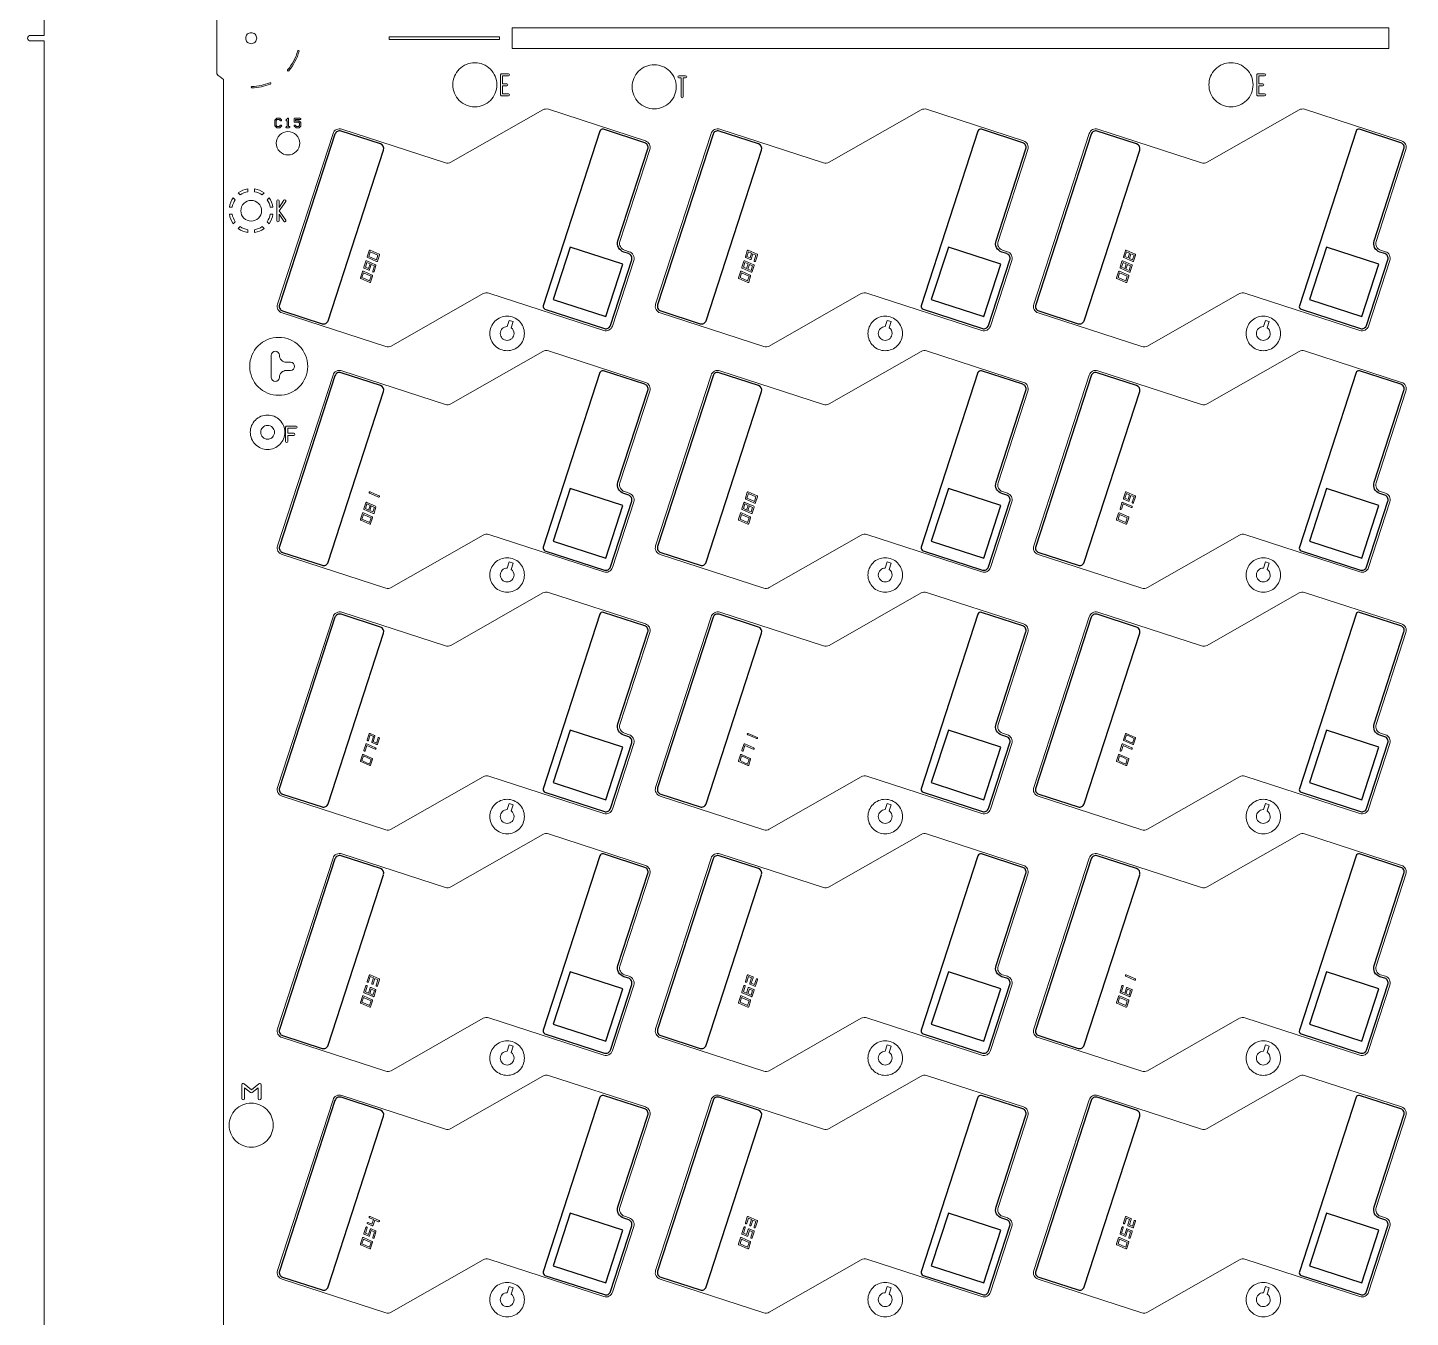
# Model space of a CAD drawing. Extents: x 2864 to 3941, y 2420 to 3182.
# Drawn here: x 3497 to 3597.2, y 2767.8 to 2861.2 of the extents above; entities that cross this region are included whole.
import ezdxf

# ---------------------------------------------------------------- set-up
doc = ezdxf.new("R2010")
doc.units = 0
doc.layers.get('0').update_dxf_attribs({"lineweight": 0})
for name, color, linetype in [('barcode', 1, 'Continuous'), ('susa-b', 2, 'Continuous'), ('susb-b', 3, 'Continuous')]:
    doc.layers.add(name, color=color, linetype=linetype)

msp = doc.modelspace()

# ---------------------------------------------------------------- linework, layer by layer
for p, q in [((3515.862, 2853.95), (3515.962, 2853.95)), ((3512.952, 2849.321), (3512.952, 2849.524)), ((3512.051, 2848.741), (3511.907, 2848.884)), ((3511.907, 2847.003), (3512.051, 2847.146))]:
    msp.add_line(p, q)
at = {"linetype": 'Continuous'}
for points in [[(3498.202, 3063.443), (3498.202, 2860.643), (3497.202, 2860.643, 1), (3497.202, 2860.243), (3498.202, 2860.243), (3498.202, 2657.443)], [(3511.202, 2764.193), (3511.202, 2857.45, -0.044688), (3510.702, 2857.853), (3510.702, 2863.034, -0.044688), (3511.202, 2863.437), (3511.202, 2956.693), (3511.202, 3047.45, -0.044688), (3510.702, 3047.853), (3510.702, 3053.034, -0.044688), (3511.202, 3053.437), (3511.202, 3058.193, 0.414215), (3512.452, 3059.443, 0.414215), (3511.202, 3060.693), (3511.202, 3063.443), (3765.202, 3063.443)], [(3516.674, 2859.495, 1), (3516.578, 2859.521, -0.112739), (3515.843, 2858.147, 1), (3515.918, 2858.081)], [(3531.849, 2856.27, 1), (3531.849, 2856.42), (3531.427, 2856.42), (3531.427, 2856.99), (3531.725, 2856.99, 1), (3531.725, 2857.14), (3531.427, 2857.14), (3531.427, 2857.71), (3531.849, 2857.71, 1), (3531.849, 2857.86), (3531.352, 2857.86, 0.414241), (3531.277, 2857.785), (3531.277, 2857.065)], [(3531.277, 2857.065), (3531.277, 2856.345, 0.414241), (3531.352, 2856.27), (3531.849, 2856.27)], [(3586.649, 2856.27, 1), (3586.649, 2856.42), (3586.227, 2856.42), (3586.227, 2856.99), (3586.525, 2856.99, 1), (3586.525, 2857.14), (3586.227, 2857.14), (3586.227, 2857.71), (3586.649, 2857.71, 1), (3586.649, 2857.86), (3586.152, 2857.86, 0.414241), (3586.077, 2857.785), (3586.077, 2857.065)], [(3586.077, 2857.065), (3586.077, 2856.345, 0.414241), (3586.152, 2856.27), (3586.649, 2856.27)], [(3515.962, 2853.95, 1), (3515.962, 2854.05), (3515.912, 2854.05), (3515.912, 2854.596, 0.669786), (3515.827, 2854.632), (3515.728, 2854.532, 1), (3515.798, 2854.462), (3515.812, 2854.476)], [(3515.812, 2854.476), (3515.812, 2854.05), (3515.763, 2854.05, 1), (3515.763, 2853.95), (3515.862, 2853.95)], [(3512.261, 2849.238), (3512.404, 2849.094, -0.106991), (3512.952, 2849.321)], [(3513.452, 2849.524), (3513.452, 2849.321, -0.106992), (3513.999, 2849.094), (3514.142, 2849.238)], [(3511.621, 2848.193), (3511.824, 2848.193, -0.106992), (3512.051, 2848.741)], [(3514.496, 2848.884), (3514.352, 2848.741, -0.106991), (3514.579, 2848.193), (3514.782, 2848.193)], [(3515.219, 2848.179), (3515.219, 2848.658, 1), (3515.069, 2848.658), (3515.069, 2847.218, 1), (3515.219, 2847.218), (3515.219, 2847.697)], [(3515.702, 2847.261), (3515.235, 2847.938), (3515.702, 2848.616, 1), (3515.579, 2848.701), (3515.219, 2848.179)], [(3512.051, 2847.146, -0.106993), (3511.824, 2847.693), (3511.621, 2847.693)], [(3514.782, 2847.693), (3514.579, 2847.693, -0.106992), (3514.352, 2847.146), (3514.496, 2847.003)], [(3515.219, 2847.697), (3515.579, 2847.175, 1), (3515.702, 2847.261)], [(3512.952, 2846.363), (3512.952, 2846.566, -0.106992), (3512.404, 2846.793), (3512.261, 2846.649)], [(3514.142, 2846.649), (3513.999, 2846.793, -0.106991), (3513.452, 2846.566), (3513.452, 2846.363)], [(3516.467, 2832.19, 1), (3516.467, 2832.34), (3515.772, 2832.34, 0.414241), (3515.697, 2832.265), (3515.697, 2831.743)], [(3515.697, 2831.743), (3515.697, 2831.222, 1), (3515.847, 2831.222), (3515.847, 2831.668), (3516.294, 2831.668, 1), (3516.294, 2831.818), (3515.847, 2831.818), (3515.847, 2832.19), (3516.467, 2832.19)], [(3513.913, 2783.629), (3513.913, 2784.623, 0.63678), (3513.748, 2784.699), (3513.217, 2784.256), (3512.685, 2784.699, 0.63678), (3512.521, 2784.623), (3512.521, 2783.629, 1), (3512.721, 2783.629), (3512.721, 2784.409)], [(3512.721, 2784.409), (3513.153, 2784.049, 0.362064), (3513.281, 2784.049), (3513.713, 2784.409)], [(3513.713, 2784.409), (3513.713, 2783.629, 1), (3513.913, 2783.629)]]:
    msp.add_lwpolyline(points, format="xyb", dxfattribs=at)
for points in [[(3595.655, 2859.693), (3595.655, 2861.193), (3532.108, 2861.193), (3532.108, 2859.693)], [(3531.202, 2860.343), (3531.202, 2860.543), (3523.202, 2860.543), (3523.202, 2860.343)], [(3522.385, 2844.715), (3522.275, 2844.378), (3522.005, 2844.499), (3521.725, 2844.624), (3521.835, 2844.96), (3522.105, 2844.84)], [(3549.464, 2844.858), (3549.355, 2844.522), (3549.125, 2844.624), (3549.235, 2844.96)], [(3576.864, 2844.858), (3576.755, 2844.522), (3576.525, 2844.624), (3576.635, 2844.96)], [(3521.817, 2844.097), (3521.707, 2843.761), (3521.478, 2843.863), (3521.587, 2844.199)], [(3549.217, 2844.097), (3549.107, 2843.761), (3548.878, 2843.863), (3548.987, 2844.199)], [(3549.538, 2843.954), (3549.428, 2843.617), (3549.199, 2843.72), (3549.308, 2844.056)], [(3576.617, 2844.097), (3576.507, 2843.761), (3576.278, 2843.863), (3576.387, 2844.199)], [(3576.938, 2843.954), (3576.828, 2843.617), (3576.599, 2843.72), (3576.708, 2844.056)], [(3577.185, 2844.715), (3577.075, 2844.378), (3576.846, 2844.481), (3576.956, 2844.817)], [(3521.89, 2843.193), (3521.781, 2842.857), (3521.511, 2842.977), (3521.231, 2843.102), (3521.34, 2843.439), (3521.61, 2843.318)], [(3549.29, 2843.193), (3549.181, 2842.857), (3548.911, 2842.977), (3548.631, 2843.102), (3548.74, 2843.439), (3549.01, 2843.318)], [(3576.69, 2843.193), (3576.581, 2842.857), (3576.311, 2842.977), (3576.031, 2843.102), (3576.14, 2843.439), (3576.41, 2843.318)], [(3549.785, 2827.215), (3549.675, 2826.878), (3549.405, 2826.999), (3549.125, 2827.124), (3549.235, 2827.46), (3549.505, 2827.34)], [(3576.864, 2827.358), (3576.755, 2827.022), (3576.525, 2827.124), (3576.635, 2827.46)], [(3521.89, 2825.693), (3521.781, 2825.357), (3521.511, 2825.477), (3521.231, 2825.602), (3521.34, 2825.939), (3521.61, 2825.818)], [(3521.817, 2826.597), (3521.707, 2826.261), (3521.478, 2826.363), (3521.587, 2826.699)], [(3522.138, 2826.454), (3522.028, 2826.117), (3521.799, 2826.22), (3521.908, 2826.556)], [(3549.29, 2825.693), (3549.181, 2825.357), (3548.911, 2825.477), (3548.631, 2825.602), (3548.74, 2825.939), (3549.01, 2825.818)], [(3549.217, 2826.597), (3549.107, 2826.261), (3548.878, 2826.363), (3548.987, 2826.699)], [(3549.538, 2826.454), (3549.428, 2826.117), (3549.199, 2826.22), (3549.308, 2826.556)], [(3576.69, 2825.693), (3576.581, 2825.357), (3576.311, 2825.477), (3576.031, 2825.602), (3576.14, 2825.939), (3576.41, 2825.818)], [(3577.185, 2809.715), (3577.075, 2809.378), (3576.805, 2809.499), (3576.525, 2809.624), (3576.635, 2809.96), (3576.905, 2809.84)], [(3521.89, 2808.193), (3521.781, 2807.857), (3521.511, 2807.977), (3521.231, 2808.102), (3521.34, 2808.439), (3521.61, 2808.318)], [(3549.29, 2808.193), (3549.181, 2807.857), (3548.911, 2807.977), (3548.631, 2808.102), (3548.74, 2808.439), (3549.01, 2808.318)], [(3576.69, 2808.193), (3576.581, 2807.857), (3576.311, 2807.977), (3576.031, 2808.102), (3576.14, 2808.439), (3576.41, 2808.318)], [(3521.89, 2790.693), (3521.781, 2790.357), (3521.511, 2790.477), (3521.231, 2790.602), (3521.34, 2790.939), (3521.61, 2790.818)], [(3522.138, 2791.454), (3522.028, 2791.117), (3521.799, 2791.22), (3521.908, 2791.556)], [(3549.29, 2790.693), (3549.181, 2790.357), (3548.911, 2790.477), (3548.631, 2790.602), (3548.74, 2790.939), (3549.01, 2790.818)], [(3549.538, 2791.454), (3549.428, 2791.117), (3549.199, 2791.22), (3549.308, 2791.556)], [(3576.69, 2790.693), (3576.581, 2790.357), (3576.311, 2790.477), (3576.031, 2790.602), (3576.14, 2790.939), (3576.41, 2790.818)], [(3576.938, 2791.454), (3576.828, 2791.117), (3576.599, 2791.22), (3576.708, 2791.556)], [(3521.89, 2773.193), (3521.781, 2772.857), (3521.511, 2772.977), (3521.231, 2773.102), (3521.34, 2773.439), (3521.61, 2773.318)], [(3549.29, 2773.193), (3549.181, 2772.857), (3548.911, 2772.977), (3548.631, 2773.102), (3548.74, 2773.439), (3549.01, 2773.318)], [(3576.69, 2773.193), (3576.581, 2772.857), (3576.311, 2772.977), (3576.031, 2773.102), (3576.14, 2773.439), (3576.41, 2773.318)]]:
    msp.add_lwpolyline(points, close=True, dxfattribs=at)
for points in [[(3513.602, 2860.443, 0.414218), (3513.202, 2860.843, 0.414218), (3512.802, 2860.443, 0.414218), (3513.202, 2860.043, 0.414218)], [(3531.01, 2857.07, 0.414215), (3529.41, 2858.67, 0.414215), (3527.81, 2857.07, 0.414215), (3529.41, 2855.47, 0.414215)], [(3544.01, 2856.922, 0.414214), (3542.41, 2858.522, 0.414214), (3540.81, 2856.922, 0.414214), (3542.41, 2855.323, 0.414214)], [(3585.81, 2857.07, 0.414215), (3584.21, 2858.67, 0.414215), (3582.61, 2857.07, 0.414215), (3584.21, 2855.47, 0.414215)], [(3514.593, 2857.123, 1), (3514.554, 2857.215, -0.095675), (3513.255, 2856.944, 1), (3513.256, 2856.844, 0.095675)], [(3544.688, 2857.562, 1), (3544.688, 2857.712), (3544.44, 2857.712), (3544.192, 2857.712, 1), (3544.192, 2857.562), (3544.365, 2857.562), (3544.365, 2856.197, 1), (3544.515, 2856.197), (3544.515, 2857.562)], [(3542.09, 2852.38, 0.41422), (3541.768, 2853.01), (3534.748, 2855.292, 0.211093), (3534.346, 2855.25), (3527.679, 2851.451, -0.211093), (3527.277, 2851.41), (3519.761, 2853.852, 0.41422), (3519.131, 2853.531), (3515.114, 2841.168, 0.414215), (3515.435, 2840.538), (3522.951, 2838.095, 0.211093), (3523.353, 2838.137), (3530.02, 2841.936, -0.211091), (3530.422, 2841.977), (3538.751, 2839.27, 0.414218), (3539.381, 2839.591), (3540.926, 2844.347, 0.414217), (3540.605, 2844.977), (3540.247, 2845.093, -0.414216), (3539.926, 2845.723)], [(3569.49, 2852.38, 0.41422), (3569.168, 2853.01), (3562.148, 2855.292, 0.211093), (3561.746, 2855.25), (3555.079, 2851.451, -0.211093), (3554.677, 2851.41), (3547.161, 2853.852, 0.41422), (3546.531, 2853.531), (3542.514, 2841.168, 0.414215), (3542.835, 2840.538), (3550.351, 2838.095, 0.211093), (3550.753, 2838.137), (3557.42, 2841.936, -0.211091), (3557.822, 2841.977), (3566.151, 2839.27, 0.414218), (3566.781, 2839.591), (3568.326, 2844.347, 0.414217), (3568.005, 2844.977), (3567.647, 2845.093, -0.414216), (3567.326, 2845.723)], [(3596.89, 2852.38, 0.41422), (3596.568, 2853.01), (3589.548, 2855.292, 0.211093), (3589.146, 2855.25), (3582.479, 2851.451, -0.211093), (3582.077, 2851.41), (3574.561, 2853.852, 0.41422), (3573.931, 2853.531), (3569.914, 2841.168, 0.414215), (3570.235, 2840.538), (3577.751, 2838.095, 0.211093), (3578.153, 2838.137), (3584.82, 2841.936, -0.211091), (3585.222, 2841.977), (3593.551, 2839.27, 0.414218), (3594.181, 2839.591), (3595.726, 2844.347, 0.414217), (3595.405, 2844.977), (3595.047, 2845.093, -0.414216), (3594.726, 2845.723)], [(3515.396, 2854.064, 1), (3515.326, 2854.135), (3515.241, 2854.05), (3515.084, 2854.05), (3515.014, 2854.12), (3515.014, 2854.476), (3515.084, 2854.546), (3515.241, 2854.546), (3515.326, 2854.462, 1), (3515.396, 2854.532), (3515.297, 2854.632, 0.200121), (3515.262, 2854.646), (3515.063, 2854.646, 0.200121), (3515.028, 2854.632), (3514.929, 2854.533, 0.200121), (3514.914, 2854.497), (3514.914, 2854.1, 0.200121), (3514.929, 2854.064), (3515.028, 2853.965, 0.200121), (3515.063, 2853.95), (3515.262, 2853.95, 0.200121), (3515.297, 2853.965)], [(3516.811, 2854.1), (3516.811, 2854.298, 0.200121), (3516.796, 2854.334), (3516.697, 2854.433, 0.200121), (3516.662, 2854.448), (3516.414, 2854.448), (3516.414, 2854.546), (3516.761, 2854.546, 1), (3516.761, 2854.646), (3516.364, 2854.646, 0.414253), (3516.314, 2854.596), (3516.314, 2854.398, 0.414253), (3516.364, 2854.348), (3516.641, 2854.348), (3516.711, 2854.278), (3516.711, 2854.12), (3516.641, 2854.05), (3516.484, 2854.05), (3516.399, 2854.135, 1), (3516.328, 2854.064), (3516.428, 2853.965, 0.200121), (3516.463, 2853.95), (3516.662, 2853.95, 0.200121), (3516.697, 2853.965), (3516.796, 2854.064, 0.200121)], [(3516.718, 2852.834, 0.414215), (3515.868, 2853.684, 0.414215), (3515.018, 2852.834, 0.414215), (3515.868, 2851.984, 0.414215)], [(3513.952, 2847.943, 0.414216), (3513.202, 2848.693, 0.414216), (3512.452, 2847.943, 0.414216), (3513.202, 2847.193, 0.414216)], [(3522.494, 2844.726, 0.385532), (3522.467, 2844.788), (3521.825, 2845.074, 0.447551), (3521.757, 2845.044), (3521.616, 2844.612, 0.385532), (3521.644, 2844.551), (3522.285, 2844.264, 0.447551), (3522.354, 2844.295)], [(3549.894, 2844.726, 0.385532), (3549.867, 2844.788), (3549.225, 2845.074, 0.447551), (3549.157, 2845.044), (3549.016, 2844.612, 0.385532), (3549.044, 2844.551), (3549.365, 2844.408, 0.447551), (3549.433, 2844.438), (3549.556, 2844.817), (3549.785, 2844.715), (3549.658, 2844.325, 1), (3549.753, 2844.294)], [(3577.294, 2844.726, 0.385532), (3577.267, 2844.788), (3576.625, 2845.074, 0.447551), (3576.557, 2845.044), (3576.416, 2844.612, 0.385532), (3576.444, 2844.551), (3577.085, 2844.264, 0.447551), (3577.154, 2844.295)], [(3522.246, 2843.965, 0.385532), (3522.219, 2844.027), (3521.577, 2844.313, 0.447551), (3521.509, 2844.283), (3521.369, 2843.851, 0.385532), (3521.396, 2843.79), (3521.717, 2843.647, 0.447551), (3521.785, 2843.677), (3521.908, 2844.056), (3522.138, 2843.954), (3522.011, 2843.565, 1), (3522.106, 2843.534)], [(3549.646, 2843.965, 0.385532), (3549.619, 2844.027), (3548.977, 2844.313, 0.447551), (3548.909, 2844.283), (3548.769, 2843.851, 0.385532), (3548.796, 2843.79), (3549.438, 2843.503, 0.447551), (3549.506, 2843.534)], [(3577.046, 2843.965, 0.385532), (3577.019, 2844.027), (3576.377, 2844.313, 0.447551), (3576.309, 2844.283), (3576.169, 2843.851, 0.385532), (3576.196, 2843.79), (3576.838, 2843.503, 0.447551), (3576.906, 2843.534)], [(3521.999, 2843.205, 0.385532), (3521.972, 2843.266), (3521.33, 2843.553, 0.447551), (3521.262, 2843.522), (3521.122, 2843.091, 0.385532), (3521.149, 2843.029), (3521.791, 2842.743, 0.447551), (3521.859, 2842.773)], [(3549.399, 2843.205, 0.385532), (3549.372, 2843.266), (3548.73, 2843.553, 0.447551), (3548.662, 2843.522), (3548.522, 2843.091, 0.385532), (3548.549, 2843.029), (3549.191, 2842.743, 0.447551), (3549.259, 2842.773)], [(3576.799, 2843.205, 0.385532), (3576.772, 2843.266), (3576.13, 2843.553, 0.447551), (3576.062, 2843.522), (3575.922, 2843.091, 0.385532), (3575.949, 2843.029), (3576.591, 2842.743, 0.447551), (3576.659, 2842.773)], [(3533.002, 2839.051, 0.414215), (3531.752, 2840.301, 0.414215), (3530.502, 2839.051, 0.414215), (3531.752, 2837.801, 0.414215)], [(3532.252, 2839.051, -0.414217), (3531.752, 2838.551, -0.414217), (3531.252, 2839.051, -0.414217), (3531.752, 2839.551, -0.002897), (3531.757, 2839.551), (3531.903, 2840.002), (3532.188, 2839.909), (3532.042, 2839.458, -0.242589)], [(3560.402, 2839.051, 0.414215), (3559.152, 2840.301, 0.414215), (3557.902, 2839.051, 0.414215), (3559.152, 2837.801, 0.414215)], [(3559.652, 2839.051, -0.414217), (3559.152, 2838.551, -0.414217), (3558.652, 2839.051, -0.414217), (3559.152, 2839.551, -0.002897), (3559.157, 2839.551), (3559.303, 2840.002), (3559.588, 2839.909), (3559.442, 2839.458, -0.242589)], [(3587.802, 2839.051, 0.414215), (3586.552, 2840.301, 0.414215), (3585.302, 2839.051, 0.414215), (3586.552, 2837.801, 0.414215)], [(3587.052, 2839.051, -0.414217), (3586.552, 2838.551, -0.414217), (3586.052, 2839.051, -0.414217), (3586.552, 2839.551, -0.002897), (3586.557, 2839.551), (3586.703, 2840.002), (3586.988, 2839.909), (3586.842, 2839.458, -0.242589)], [(3517.298, 2836.669, 0.414215), (3515.198, 2838.769, 0.414215), (3513.098, 2836.669, 0.414215), (3515.198, 2834.569, 0.414215)], [(3516.048, 2836.369), (3515.748, 2836.369, 0.414217), (3515.248, 2835.869, -1), (3514.648, 2835.869), (3514.648, 2837.469, -1), (3515.248, 2837.469, 0.414217), (3515.748, 2836.969), (3516.048, 2836.969, -1)], [(3542.09, 2834.88, 0.41422), (3541.768, 2835.51), (3534.748, 2837.792, 0.211093), (3534.346, 2837.75), (3527.679, 2833.951, -0.211093), (3527.277, 2833.91), (3519.761, 2836.352, 0.41422), (3519.131, 2836.031), (3515.114, 2823.668, 0.414215), (3515.435, 2823.038), (3522.951, 2820.595, 0.211093), (3523.353, 2820.637), (3530.02, 2824.436, -0.211091), (3530.422, 2824.477), (3538.751, 2821.77, 0.414218), (3539.381, 2822.091), (3540.926, 2826.847, 0.414217), (3540.605, 2827.477), (3540.247, 2827.593, -0.414216), (3539.926, 2828.223)], [(3569.49, 2834.88, 0.41422), (3569.168, 2835.51), (3562.148, 2837.792, 0.211093), (3561.746, 2837.75), (3555.079, 2833.951, -0.211093), (3554.677, 2833.91), (3547.161, 2836.352, 0.41422), (3546.531, 2836.031), (3542.514, 2823.668, 0.414215), (3542.835, 2823.038), (3550.351, 2820.595, 0.211093), (3550.753, 2820.637), (3557.42, 2824.436, -0.211091), (3557.822, 2824.477), (3566.151, 2821.77, 0.414218), (3566.781, 2822.091), (3568.326, 2826.847, 0.414217), (3568.005, 2827.477), (3567.647, 2827.593, -0.414216), (3567.326, 2828.223)], [(3596.89, 2834.88, 0.41422), (3596.568, 2835.51), (3589.548, 2837.792, 0.211093), (3589.146, 2837.75), (3582.479, 2833.951, -0.211093), (3582.077, 2833.91), (3574.561, 2836.352, 0.41422), (3573.931, 2836.031), (3569.914, 2823.668, 0.414215), (3570.235, 2823.038), (3577.751, 2820.595, 0.211093), (3578.153, 2820.637), (3584.82, 2824.436, -0.211091), (3585.222, 2824.477), (3593.551, 2821.77, 0.414218), (3594.181, 2822.091), (3595.726, 2826.847, 0.414217), (3595.405, 2827.477), (3595.047, 2827.593, -0.414216), (3594.726, 2828.223)], [(3515.639, 2831.893, 0.414215), (3514.389, 2833.143, 0.414215), (3513.139, 2831.893, 0.414215), (3514.389, 2830.643, 0.414215)], [(3514.889, 2831.893, -0.414217), (3514.389, 2831.393, -0.414217), (3513.889, 2831.893, -0.414217), (3514.389, 2832.393, -0.414217)], [(3522.467, 2827.288), (3522.146, 2827.431), (3521.825, 2827.574, 1), (3521.784, 2827.483), (3522.105, 2827.34), (3522.426, 2827.196, 1)], [(3549.894, 2827.226, 0.385532), (3549.867, 2827.288), (3549.225, 2827.574, 0.447551), (3549.157, 2827.544), (3549.016, 2827.112, 0.385532), (3549.044, 2827.051), (3549.685, 2826.764, 0.447551), (3549.754, 2826.795)], [(3577.294, 2827.226, 0.385532), (3577.267, 2827.288), (3576.625, 2827.574, 0.447551), (3576.557, 2827.544), (3576.416, 2827.112, 0.385532), (3576.444, 2827.051), (3576.765, 2826.908, 0.447551), (3576.833, 2826.938), (3576.956, 2827.317), (3577.185, 2827.215), (3577.058, 2826.825, 1), (3577.153, 2826.794)], [(3521.999, 2825.705, 0.385532), (3521.972, 2825.766), (3521.33, 2826.053, 0.447551), (3521.262, 2826.022), (3521.122, 2825.591, 0.385532), (3521.149, 2825.529), (3521.791, 2825.243, 0.447551), (3521.859, 2825.273)], [(3522.246, 2826.465, 0.385532), (3522.219, 2826.527), (3521.577, 2826.813, 0.447551), (3521.509, 2826.783), (3521.369, 2826.351, 0.385532), (3521.396, 2826.29), (3522.038, 2826.003, 0.447551), (3522.106, 2826.034)], [(3549.399, 2825.705, 0.385532), (3549.372, 2825.766), (3548.73, 2826.053, 0.447551), (3548.662, 2826.022), (3548.522, 2825.591, 0.385532), (3548.549, 2825.529), (3549.191, 2825.243, 0.447551), (3549.259, 2825.273)], [(3549.646, 2826.465, 0.385532), (3549.619, 2826.527), (3548.977, 2826.813, 0.447551), (3548.909, 2826.783), (3548.769, 2826.351, 0.385532), (3548.796, 2826.29), (3549.438, 2826.003, 0.447551), (3549.506, 2826.034)], [(3576.799, 2825.705, 0.385532), (3576.772, 2825.766), (3576.13, 2826.053, 0.447551), (3576.062, 2826.022), (3575.922, 2825.591, 0.385532), (3575.949, 2825.529), (3576.591, 2825.243, 0.447551), (3576.659, 2825.273)], [(3577.019, 2826.527), (3576.377, 2826.813, 0.447551), (3576.309, 2826.783), (3576.169, 2826.351, 1), (3576.264, 2826.32), (3576.387, 2826.699), (3576.979, 2826.435, 1)], [(3533.002, 2821.551, 0.414215), (3531.752, 2822.801, 0.414215), (3530.502, 2821.551, 0.414215), (3531.752, 2820.301, 0.414215)], [(3532.252, 2821.551, -0.414217), (3531.752, 2821.051, -0.414217), (3531.252, 2821.551, -0.414217), (3531.752, 2822.051, -0.002897), (3531.757, 2822.051), (3531.903, 2822.502), (3532.188, 2822.409), (3532.042, 2821.958, -0.242589)], [(3560.402, 2821.551, 0.414215), (3559.152, 2822.801, 0.414215), (3557.902, 2821.551, 0.414215), (3559.152, 2820.301, 0.414215)], [(3559.652, 2821.551, -0.414217), (3559.152, 2821.051, -0.414217), (3558.652, 2821.551, -0.414217), (3559.152, 2822.051, -0.002897), (3559.157, 2822.051), (3559.303, 2822.502), (3559.588, 2822.409), (3559.442, 2821.958, -0.242589)], [(3587.802, 2821.551, 0.414215), (3586.552, 2822.801, 0.414215), (3585.302, 2821.551, 0.414215), (3586.552, 2820.301, 0.414215)], [(3587.052, 2821.551, -0.414217), (3586.552, 2821.051, -0.414217), (3586.052, 2821.551, -0.414217), (3586.552, 2822.051, -0.002897), (3586.557, 2822.051), (3586.703, 2822.502), (3586.988, 2822.409), (3586.842, 2821.958, -0.242589)], [(3542.09, 2817.38, 0.41422), (3541.768, 2818.01), (3534.748, 2820.292, 0.211093), (3534.346, 2820.25), (3527.679, 2816.451, -0.211093), (3527.277, 2816.41), (3519.761, 2818.852, 0.41422), (3519.131, 2818.531), (3515.114, 2806.168, 0.414215), (3515.435, 2805.538), (3522.951, 2803.095, 0.211093), (3523.353, 2803.137), (3530.02, 2806.936, -0.211091), (3530.422, 2806.977), (3538.751, 2804.27, 0.414218), (3539.381, 2804.591), (3540.926, 2809.347, 0.414217), (3540.605, 2809.977), (3540.247, 2810.093, -0.414216), (3539.926, 2810.723)], [(3569.49, 2817.38, 0.41422), (3569.168, 2818.01), (3562.148, 2820.292, 0.211093), (3561.746, 2820.25), (3555.079, 2816.451, -0.211093), (3554.677, 2816.41), (3547.161, 2818.852, 0.41422), (3546.531, 2818.531), (3542.514, 2806.168, 0.414215), (3542.835, 2805.538), (3550.351, 2803.095, 0.211093), (3550.753, 2803.137), (3557.42, 2806.936, -0.211091), (3557.822, 2806.977), (3566.151, 2804.27, 0.414218), (3566.781, 2804.591), (3568.326, 2809.347, 0.414217), (3568.005, 2809.977), (3567.647, 2810.093, -0.414216), (3567.326, 2810.723)], [(3596.89, 2817.38, 0.41422), (3596.568, 2818.01), (3589.548, 2820.292, 0.211093), (3589.146, 2820.25), (3582.479, 2816.451, -0.211093), (3582.077, 2816.41), (3574.561, 2818.852, 0.41422), (3573.931, 2818.531), (3569.914, 2806.168, 0.414215), (3570.235, 2805.538), (3577.751, 2803.095, 0.211093), (3578.153, 2803.137), (3584.82, 2806.936, -0.211091), (3585.222, 2806.977), (3593.551, 2804.27, 0.414218), (3594.181, 2804.591), (3595.726, 2809.347, 0.414217), (3595.405, 2809.977), (3595.047, 2810.093, -0.414216), (3594.726, 2810.723)], [(3522.494, 2809.727, 1), (3522.399, 2809.757), (3522.275, 2809.378), (3522.046, 2809.481), (3522.173, 2809.87, 0.385532), (3522.146, 2809.931), (3521.825, 2810.074, 0.447551), (3521.757, 2810.044), (3521.616, 2809.612, 1), (3521.711, 2809.581), (3521.835, 2809.96), (3522.064, 2809.858), (3521.937, 2809.469, 0.385532), (3521.965, 2809.408), (3522.285, 2809.264, 0.447551), (3522.354, 2809.295)], [(3549.867, 2809.788), (3549.546, 2809.931), (3549.225, 2810.074, 1), (3549.184, 2809.983), (3549.505, 2809.84), (3549.826, 2809.696, 1)], [(3577.294, 2809.726, 0.385532), (3577.267, 2809.788), (3576.625, 2810.074, 0.447551), (3576.557, 2810.044), (3576.416, 2809.612, 0.385532), (3576.444, 2809.551), (3577.085, 2809.264, 0.447551), (3577.154, 2809.295)], [(3522.219, 2809.027), (3521.577, 2809.313, 0.447551), (3521.509, 2809.283), (3521.369, 2808.851, 1), (3521.464, 2808.82), (3521.587, 2809.199), (3522.179, 2808.935, 1)], [(3549.619, 2809.027), (3548.977, 2809.313, 0.447551), (3548.909, 2809.283), (3548.769, 2808.851, 1), (3548.864, 2808.82), (3548.987, 2809.199), (3549.579, 2808.935, 1)], [(3577.019, 2809.027), (3576.377, 2809.313, 0.447551), (3576.309, 2809.283), (3576.169, 2808.851, 1), (3576.264, 2808.82), (3576.387, 2809.199), (3576.979, 2808.935, 1)], [(3521.999, 2808.205, 0.385532), (3521.972, 2808.266), (3521.33, 2808.553, 0.447551), (3521.262, 2808.522), (3521.122, 2808.091, 0.385532), (3521.149, 2808.029), (3521.791, 2807.743, 0.447551), (3521.859, 2807.773)], [(3549.399, 2808.205, 0.385532), (3549.372, 2808.266), (3548.73, 2808.553, 0.447551), (3548.662, 2808.522), (3548.522, 2808.091, 0.385532), (3548.549, 2808.029), (3549.191, 2807.743, 0.447551), (3549.259, 2807.773)], [(3576.799, 2808.205, 0.385532), (3576.772, 2808.266), (3576.13, 2808.553, 0.447551), (3576.062, 2808.522), (3575.922, 2808.091, 0.385532), (3575.949, 2808.029), (3576.591, 2807.743, 0.447551), (3576.659, 2807.773)], [(3533.002, 2804.051, 0.414215), (3531.752, 2805.301, 0.414215), (3530.502, 2804.051, 0.414215), (3531.752, 2802.801, 0.414215)], [(3532.252, 2804.051, -0.414217), (3531.752, 2803.551, -0.414217), (3531.252, 2804.051, -0.414217), (3531.752, 2804.551, -0.002897), (3531.757, 2804.551), (3531.903, 2805.002), (3532.188, 2804.909), (3532.042, 2804.458, -0.242589)], [(3560.402, 2804.051, 0.414215), (3559.152, 2805.301, 0.414215), (3557.902, 2804.051, 0.414215), (3559.152, 2802.801, 0.414215)], [(3559.652, 2804.051, -0.414217), (3559.152, 2803.551, -0.414217), (3558.652, 2804.051, -0.414217), (3559.152, 2804.551, -0.002897), (3559.157, 2804.551), (3559.303, 2805.002), (3559.588, 2804.909), (3559.442, 2804.458, -0.242589)], [(3587.802, 2804.051, 0.414215), (3586.552, 2805.301, 0.414215), (3585.302, 2804.051, 0.414215), (3586.552, 2802.801, 0.414215)], [(3587.052, 2804.051, -0.414217), (3586.552, 2803.551, -0.414217), (3586.052, 2804.051, -0.414217), (3586.552, 2804.551, -0.002897), (3586.557, 2804.551), (3586.703, 2805.002), (3586.988, 2804.909), (3586.842, 2804.458, -0.242589)], [(3542.09, 2799.88, 0.41422), (3541.768, 2800.51), (3534.748, 2802.792, 0.211093), (3534.346, 2802.75), (3527.679, 2798.951, -0.211093), (3527.277, 2798.91), (3519.761, 2801.352, 0.41422), (3519.131, 2801.031), (3515.114, 2788.668, 0.414215), (3515.435, 2788.038), (3522.951, 2785.595, 0.211093), (3523.353, 2785.637), (3530.02, 2789.436, -0.211091), (3530.422, 2789.477), (3538.751, 2786.77, 0.414218), (3539.381, 2787.091), (3540.926, 2791.847, 0.414217), (3540.605, 2792.477), (3540.247, 2792.593, -0.414216), (3539.926, 2793.223)], [(3569.49, 2799.88, 0.41422), (3569.168, 2800.51), (3562.148, 2802.792, 0.211093), (3561.746, 2802.75), (3555.079, 2798.951, -0.211093), (3554.677, 2798.91), (3547.161, 2801.352, 0.41422), (3546.531, 2801.031), (3542.514, 2788.668, 0.414215), (3542.835, 2788.038), (3550.351, 2785.595, 0.211093), (3550.753, 2785.637), (3557.42, 2789.436, -0.211091), (3557.822, 2789.477), (3566.151, 2786.77, 0.414218), (3566.781, 2787.091), (3568.326, 2791.847, 0.414217), (3568.005, 2792.477), (3567.647, 2792.593, -0.414216), (3567.326, 2793.223)], [(3596.89, 2799.88, 0.41422), (3596.568, 2800.51), (3589.548, 2802.792, 0.211093), (3589.146, 2802.75), (3582.479, 2798.951, -0.211093), (3582.077, 2798.91), (3574.561, 2801.352, 0.41422), (3573.931, 2801.031), (3569.914, 2788.668, 0.414215), (3570.235, 2788.038), (3577.751, 2785.595, 0.211093), (3578.153, 2785.637), (3584.82, 2789.436, -0.211091), (3585.222, 2789.477), (3593.551, 2786.77, 0.414218), (3594.181, 2787.091), (3595.726, 2791.847, 0.414217), (3595.405, 2792.477), (3595.047, 2792.593, -0.414216), (3594.726, 2793.223)], [(3522.246, 2791.465, 0.385532), (3522.219, 2791.527), (3521.898, 2791.67, 0.447551), (3521.83, 2791.64), (3521.707, 2791.261), (3521.478, 2791.363), (3521.605, 2791.752, 1), (3521.51, 2791.783), (3521.369, 2791.351, 0.385532), (3521.396, 2791.29), (3522.038, 2791.003, 0.447551), (3522.106, 2791.034)], [(3522.494, 2792.226, 0.385532), (3522.467, 2792.288), (3521.825, 2792.574, 0.447551), (3521.757, 2792.544), (3521.616, 2792.112, 1), (3521.711, 2792.081), (3521.835, 2792.46), (3522.064, 2792.358), (3521.937, 2791.969, 1), (3522.032, 2791.938), (3522.156, 2792.317), (3522.385, 2792.215), (3522.258, 2791.825, 1), (3522.353, 2791.794)], [(3549.646, 2791.465, 0.385532), (3549.619, 2791.527), (3549.298, 2791.67, 0.447551), (3549.23, 2791.64), (3549.107, 2791.261), (3548.878, 2791.363), (3549.005, 2791.752, 1), (3548.91, 2791.783), (3548.769, 2791.351, 0.385532), (3548.796, 2791.29), (3549.438, 2791.003, 0.447551), (3549.506, 2791.034)], [(3549.894, 2792.227, 1), (3549.799, 2792.257), (3549.675, 2791.878), (3549.446, 2791.981), (3549.573, 2792.37, 0.385532), (3549.546, 2792.431), (3549.225, 2792.574, 0.447551), (3549.157, 2792.544), (3549.016, 2792.112, 1), (3549.111, 2792.081), (3549.235, 2792.46), (3549.464, 2792.358), (3549.337, 2791.969, 0.385532), (3549.365, 2791.908), (3549.685, 2791.764, 0.447551), (3549.754, 2791.795)], [(3577.046, 2791.465, 0.385532), (3577.019, 2791.527), (3576.698, 2791.67, 0.447551), (3576.63, 2791.64), (3576.507, 2791.261), (3576.278, 2791.363), (3576.405, 2791.752, 1), (3576.31, 2791.783), (3576.169, 2791.351, 0.385532), (3576.196, 2791.29), (3576.838, 2791.003, 0.447551), (3576.906, 2791.034)], [(3577.267, 2792.288), (3576.946, 2792.431), (3576.625, 2792.574, 1), (3576.584, 2792.483), (3576.905, 2792.34), (3577.226, 2792.196, 1)], [(3521.999, 2790.705, 0.385532), (3521.972, 2790.766), (3521.33, 2791.053, 0.447551), (3521.262, 2791.022), (3521.122, 2790.591, 0.385532), (3521.149, 2790.529), (3521.791, 2790.243, 0.447551), (3521.859, 2790.273)], [(3549.399, 2790.705, 0.385532), (3549.372, 2790.766), (3548.73, 2791.053, 0.447551), (3548.662, 2791.022), (3548.522, 2790.591, 0.385532), (3548.549, 2790.529), (3549.191, 2790.243, 0.447551), (3549.259, 2790.273)], [(3576.799, 2790.705, 0.385532), (3576.772, 2790.766), (3576.13, 2791.053, 0.447551), (3576.062, 2791.022), (3575.922, 2790.591, 0.385532), (3575.949, 2790.529), (3576.591, 2790.243, 0.447551), (3576.659, 2790.273)], [(3533.002, 2786.551, 0.414215), (3531.752, 2787.801, 0.414215), (3530.502, 2786.551, 0.414215), (3531.752, 2785.301, 0.414215)], [(3560.402, 2786.551, 0.414215), (3559.152, 2787.801, 0.414215), (3557.902, 2786.551, 0.414215), (3559.152, 2785.301, 0.414215)], [(3587.802, 2786.551, 0.414215), (3586.552, 2787.801, 0.414215), (3585.302, 2786.551, 0.414215), (3586.552, 2785.301, 0.414215)], [(3532.252, 2786.551, -0.414217), (3531.752, 2786.051, -0.414217), (3531.252, 2786.551, -0.414217), (3531.752, 2787.051, -0.002897), (3531.757, 2787.051), (3531.903, 2787.502), (3532.188, 2787.409), (3532.042, 2786.958, -0.242589)], [(3559.652, 2786.551, -0.414217), (3559.152, 2786.051, -0.414217), (3558.652, 2786.551, -0.414217), (3559.152, 2787.051, -0.002897), (3559.157, 2787.051), (3559.303, 2787.502), (3559.588, 2787.409), (3559.442, 2786.958, -0.242589)], [(3587.052, 2786.551, -0.414217), (3586.552, 2786.051, -0.414217), (3586.052, 2786.551, -0.414217), (3586.552, 2787.051, -0.002897), (3586.557, 2787.051), (3586.703, 2787.502), (3586.988, 2787.409), (3586.842, 2786.958, -0.242589)], [(3542.09, 2782.38, 0.41422), (3541.768, 2783.01), (3534.748, 2785.292, 0.211093), (3534.346, 2785.25), (3527.679, 2781.451, -0.211093), (3527.277, 2781.41), (3519.761, 2783.852, 0.41422), (3519.131, 2783.531), (3515.114, 2771.168, 0.414215), (3515.435, 2770.538), (3522.951, 2768.095, 0.211093), (3523.353, 2768.137), (3530.02, 2771.936, -0.211091), (3530.422, 2771.977), (3538.751, 2769.27, 0.414218), (3539.381, 2769.591), (3540.926, 2774.347, 0.414217), (3540.605, 2774.977), (3540.247, 2775.093, -0.414216), (3539.926, 2775.723)], [(3569.49, 2782.38, 0.41422), (3569.168, 2783.01), (3562.148, 2785.292, 0.211093), (3561.746, 2785.25), (3555.079, 2781.451, -0.211093), (3554.677, 2781.41), (3547.161, 2783.852, 0.41422), (3546.531, 2783.531), (3542.514, 2771.168, 0.414215), (3542.835, 2770.538), (3550.351, 2768.095, 0.211093), (3550.753, 2768.137), (3557.42, 2771.936, -0.211091), (3557.822, 2771.977), (3566.151, 2769.27, 0.414218), (3566.781, 2769.591), (3568.326, 2774.347, 0.414217), (3568.005, 2774.977), (3567.647, 2775.093, -0.414216), (3567.326, 2775.723)], [(3596.89, 2782.38, 0.41422), (3596.568, 2783.01), (3589.548, 2785.292, 0.211093), (3589.146, 2785.25), (3582.479, 2781.451, -0.211093), (3582.077, 2781.41), (3574.561, 2783.852, 0.41422), (3573.931, 2783.531), (3569.914, 2771.168, 0.414215), (3570.235, 2770.538), (3577.751, 2768.095, 0.211093), (3578.153, 2768.137), (3584.82, 2771.936, -0.211091), (3585.222, 2771.977), (3593.551, 2769.27, 0.414218), (3594.181, 2769.591), (3595.726, 2774.347, 0.414217), (3595.405, 2774.977), (3595.047, 2775.093, -0.414216), (3594.726, 2775.723)], [(3514.802, 2781.693, 0.414215), (3513.202, 2783.293, 0.414215), (3511.602, 2781.693, 0.414215), (3513.202, 2780.093, 0.414215)], [(3522.467, 2774.788), (3521.825, 2775.074, 1), (3521.784, 2774.983), (3522.064, 2774.858), (3521.955, 2774.522), (3521.684, 2774.642, 1), (3521.644, 2774.551), (3521.965, 2774.408, 0.447551), (3522.033, 2774.438), (3522.156, 2774.817), (3522.426, 2774.696, 1)], [(3549.894, 2774.726, 0.385532), (3549.867, 2774.788), (3549.225, 2775.074, 0.447551), (3549.157, 2775.044), (3549.016, 2774.612, 1), (3549.111, 2774.581), (3549.235, 2774.96), (3549.464, 2774.858), (3549.337, 2774.469, 1), (3549.432, 2774.438), (3549.556, 2774.817), (3549.785, 2774.715), (3549.658, 2774.325, 1), (3549.753, 2774.294)], [(3577.294, 2774.727, 1), (3577.199, 2774.757), (3577.075, 2774.378), (3576.846, 2774.481), (3576.973, 2774.87, 0.385532), (3576.946, 2774.931), (3576.625, 2775.074, 0.447551), (3576.557, 2775.044), (3576.416, 2774.612, 1), (3576.511, 2774.581), (3576.635, 2774.96), (3576.864, 2774.858), (3576.737, 2774.469, 0.385532), (3576.765, 2774.408), (3577.085, 2774.264, 0.447551), (3577.154, 2774.295)], [(3522.246, 2773.965, 0.385532), (3522.219, 2774.027), (3521.898, 2774.17, 0.447551), (3521.83, 2774.14), (3521.707, 2773.761), (3521.478, 2773.863), (3521.605, 2774.252, 1), (3521.51, 2774.283), (3521.369, 2773.851, 0.385532), (3521.396, 2773.79), (3521.717, 2773.647, 0.447551), (3521.785, 2773.677), (3521.908, 2774.056), (3522.138, 2773.954), (3522.011, 2773.565, 1), (3522.106, 2773.534)], [(3549.646, 2773.965, 0.385532), (3549.619, 2774.027), (3549.298, 2774.17, 0.447551), (3549.23, 2774.14), (3549.107, 2773.761), (3548.878, 2773.863), (3549.005, 2774.252, 1), (3548.91, 2774.283), (3548.769, 2773.851, 0.385532), (3548.796, 2773.79), (3549.117, 2773.647, 0.447551), (3549.185, 2773.677), (3549.308, 2774.056), (3549.538, 2773.954), (3549.411, 2773.565, 1), (3549.506, 2773.534)], [(3577.046, 2773.965, 0.385532), (3577.019, 2774.027), (3576.698, 2774.17, 0.447551), (3576.63, 2774.14), (3576.507, 2773.761), (3576.278, 2773.863), (3576.405, 2774.252, 1), (3576.31, 2774.283), (3576.169, 2773.851, 0.385532), (3576.196, 2773.79), (3576.517, 2773.647, 0.447551), (3576.585, 2773.677), (3576.708, 2774.056), (3576.938, 2773.954), (3576.811, 2773.565, 1), (3576.906, 2773.534)], [(3521.999, 2773.205, 0.385532), (3521.972, 2773.266), (3521.33, 2773.553, 0.447551), (3521.262, 2773.522), (3521.122, 2773.091, 0.385532), (3521.149, 2773.029), (3521.791, 2772.743, 0.447551), (3521.859, 2772.773)], [(3549.399, 2773.205, 0.385532), (3549.372, 2773.266), (3548.73, 2773.553, 0.447551), (3548.662, 2773.522), (3548.522, 2773.091, 0.385532), (3548.549, 2773.029), (3549.191, 2772.743, 0.447551), (3549.259, 2772.773)], [(3576.799, 2773.205, 0.385532), (3576.772, 2773.266), (3576.13, 2773.553, 0.447551), (3576.062, 2773.522), (3575.922, 2773.091, 0.385532), (3575.949, 2773.029), (3576.591, 2772.743, 0.447551), (3576.659, 2772.773)], [(3533.002, 2769.051, 0.414215), (3531.752, 2770.301, 0.414215), (3530.502, 2769.051, 0.414215), (3531.752, 2767.801, 0.414215)], [(3532.252, 2769.051, -0.414217), (3531.752, 2768.551, -0.414217), (3531.252, 2769.051, -0.414217), (3531.752, 2769.551, -0.002897), (3531.757, 2769.551), (3531.903, 2770.002), (3532.188, 2769.909), (3532.042, 2769.458, -0.242589)], [(3560.402, 2769.051, 0.414215), (3559.152, 2770.301, 0.414215), (3557.902, 2769.051, 0.414215), (3559.152, 2767.801, 0.414215)], [(3559.652, 2769.051, -0.414217), (3559.152, 2768.551, -0.414217), (3558.652, 2769.051, -0.414217), (3559.152, 2769.551, -0.002897), (3559.157, 2769.551), (3559.303, 2770.002), (3559.588, 2769.909), (3559.442, 2769.458, -0.242589)], [(3587.802, 2769.051, 0.414215), (3586.552, 2770.301, 0.414215), (3585.302, 2769.051, 0.414215), (3586.552, 2767.801, 0.414215)], [(3587.052, 2769.051, -0.414217), (3586.552, 2768.551, -0.414217), (3586.052, 2769.051, -0.414217), (3586.552, 2769.551, -0.002897), (3586.557, 2769.551), (3586.703, 2770.002), (3586.988, 2769.909), (3586.842, 2769.458, -0.242589)]]:
    msp.add_lwpolyline(points, format="xyb", close=True, dxfattribs=at)
for centre, radius, start, end in [((3513.202, 2860.443), 3.6, 318.9941, 344.7229), ((3513.202, 2847.943), 1.6, 98.98922, 126.0106), ((3513.202, 2847.943), 1.6, 53.9894, 81.01078), ((3513.202, 2847.943), 1.6, 143.9894, 171.01078), ((3513.202, 2847.943), 1.6, 8.98922, 36.0106), ((3513.202, 2847.943), 1.6, 188.98939, 216.01078), ((3513.202, 2847.943), 1.6, 323.9894, 351.01078), ((3513.202, 2847.943), 1.6, 233.98937, 261.01066), ((3513.202, 2847.943), 1.6, 278.98922, 306.0106)]:
    msp.add_arc(centre, radius, start, end)
at = {"layer": 'barcode', "linetype": 'Continuous'}
for points in [[(3536.329, 2845.312), (3535.093, 2841.507), (3538.897, 2840.271), (3540.133, 2844.076)], [(3563.729, 2845.312), (3562.493, 2841.507), (3566.297, 2840.271), (3567.533, 2844.076)], [(3591.129, 2845.312), (3589.893, 2841.507), (3593.697, 2840.271), (3594.933, 2844.076)], [(3536.329, 2827.812), (3535.093, 2824.007), (3538.897, 2822.771), (3540.133, 2826.576)], [(3563.729, 2827.812), (3562.493, 2824.007), (3566.297, 2822.771), (3567.533, 2826.576)], [(3591.129, 2827.812), (3589.893, 2824.007), (3593.697, 2822.771), (3594.933, 2826.576)], [(3536.329, 2810.312), (3535.093, 2806.507), (3538.897, 2805.271), (3540.133, 2809.076)], [(3563.729, 2810.312), (3562.493, 2806.507), (3566.297, 2805.271), (3567.533, 2809.076)], [(3591.129, 2810.312), (3589.893, 2806.507), (3593.697, 2805.271), (3594.933, 2809.076)], [(3536.329, 2792.812), (3535.093, 2789.007), (3538.897, 2787.771), (3540.133, 2791.576)], [(3563.729, 2792.812), (3562.493, 2789.007), (3566.297, 2787.771), (3567.533, 2791.576)], [(3591.129, 2792.812), (3589.893, 2789.007), (3593.697, 2787.771), (3594.933, 2791.576)], [(3536.329, 2775.312), (3535.093, 2771.507), (3538.897, 2770.271), (3540.133, 2774.076)], [(3563.729, 2775.312), (3562.493, 2771.507), (3566.297, 2770.271), (3567.533, 2774.076)], [(3591.129, 2775.312), (3589.893, 2771.507), (3593.697, 2770.271), (3594.933, 2774.076)]]:
    msp.add_lwpolyline(points, close=True, dxfattribs=at)
at = {"layer": 'susa-b'}
for p, q in [((3518.776, 2839.978), (3522.793, 2852.341)), ((3546.176, 2839.978), (3550.193, 2852.341)), ((3573.576, 2839.978), (3577.593, 2852.341)), ((3518.776, 2822.478), (3522.793, 2834.841)), ((3546.176, 2822.478), (3550.193, 2834.841)), ((3573.576, 2822.478), (3577.593, 2834.841)), ((3518.776, 2804.978), (3522.793, 2817.341)), ((3546.176, 2804.978), (3550.193, 2817.341)), ((3573.576, 2804.978), (3577.593, 2817.341)), ((3518.776, 2787.478), (3522.793, 2799.841)), ((3546.176, 2787.478), (3550.193, 2799.841)), ((3573.576, 2787.478), (3577.593, 2799.841)), ((3518.776, 2769.978), (3522.793, 2782.341)), ((3546.176, 2769.978), (3550.193, 2782.341)), ((3573.576, 2769.978), (3577.593, 2782.341))]:
    msp.add_line(p, q, dxfattribs=at)
at = {"layer": 'susa-b', "linetype": 'Continuous'}
for points in [[(3522.569, 2852.782), (3519.715, 2853.71, 0.414216), (3519.274, 2853.485), (3515.256, 2841.121, 0.414218), (3515.481, 2840.68), (3518.335, 2839.753)], [(3549.969, 2852.782), (3547.115, 2853.71, 0.414216), (3546.674, 2853.485), (3542.656, 2841.121, 0.414218), (3542.881, 2840.68), (3545.735, 2839.753)], [(3577.369, 2852.782), (3574.515, 2853.71, 0.414216), (3574.074, 2853.485), (3570.056, 2841.121, 0.414218), (3570.281, 2840.68), (3573.135, 2839.753)], [(3522.569, 2835.282), (3519.715, 2836.21, 0.414216), (3519.274, 2835.985), (3515.256, 2823.621, 0.414218), (3515.481, 2823.18), (3518.335, 2822.253)], [(3549.969, 2835.282), (3547.115, 2836.21, 0.414216), (3546.674, 2835.985), (3542.656, 2823.621, 0.414218), (3542.881, 2823.18), (3545.735, 2822.253)], [(3577.369, 2835.282), (3574.515, 2836.21, 0.414216), (3574.074, 2835.985), (3570.056, 2823.621, 0.414218), (3570.281, 2823.18), (3573.135, 2822.253)], [(3522.569, 2817.782), (3519.715, 2818.71, 0.414216), (3519.274, 2818.485), (3515.256, 2806.121, 0.414218), (3515.481, 2805.68), (3518.335, 2804.753)], [(3549.969, 2817.782), (3547.115, 2818.71, 0.414216), (3546.674, 2818.485), (3542.656, 2806.121, 0.414218), (3542.881, 2805.68), (3545.735, 2804.753)], [(3577.369, 2817.782), (3574.515, 2818.71, 0.414216), (3574.074, 2818.485), (3570.056, 2806.121, 0.414218), (3570.281, 2805.68), (3573.135, 2804.753)], [(3522.569, 2800.282), (3519.715, 2801.21, 0.414216), (3519.274, 2800.985), (3515.256, 2788.621, 0.414218), (3515.481, 2788.18), (3518.335, 2787.253)], [(3549.969, 2800.282), (3547.115, 2801.21, 0.414216), (3546.674, 2800.985), (3542.656, 2788.621, 0.414218), (3542.881, 2788.18), (3545.735, 2787.253)], [(3577.369, 2800.282), (3574.515, 2801.21, 0.414216), (3574.074, 2800.985), (3570.056, 2788.621, 0.414218), (3570.281, 2788.18), (3573.135, 2787.253)], [(3522.569, 2782.782), (3519.715, 2783.71, 0.414216), (3519.274, 2783.485), (3515.256, 2771.121, 0.414218), (3515.481, 2770.68), (3518.335, 2769.753)], [(3549.969, 2782.782), (3547.115, 2783.71, 0.414216), (3546.674, 2783.485), (3542.656, 2771.121, 0.414218), (3542.881, 2770.68), (3545.735, 2769.753)], [(3577.369, 2782.782), (3574.515, 2783.71, 0.414216), (3574.074, 2783.485), (3570.056, 2771.121, 0.414218), (3570.281, 2770.68), (3573.135, 2769.753)]]:
    msp.add_lwpolyline(points, format="xyb", dxfattribs=at)
at = {"layer": 'susa-b'}
for centre, start, end in [((3522.46, 2852.45), 341.99977, 71.99977), ((3549.86, 2852.45), 341.99977, 71.99977), ((3577.26, 2852.45), 341.99977, 71.99977), ((3518.443, 2840.086), 251.99971, 342.0001), ((3545.843, 2840.086), 251.99971, 342.0001), ((3573.243, 2840.086), 251.99971, 342.0001), ((3522.46, 2834.95), 341.99977, 71.99977), ((3549.86, 2834.95), 341.99977, 71.99977), ((3577.26, 2834.95), 341.99977, 71.99977), ((3518.443, 2822.586), 251.99971, 342.0001), ((3545.843, 2822.586), 251.99971, 342.0001), ((3573.243, 2822.586), 251.99971, 342.0001), ((3522.46, 2817.45), 341.99977, 71.99977), ((3549.86, 2817.45), 341.99977, 71.99977), ((3577.26, 2817.45), 341.99977, 71.99977), ((3518.443, 2805.086), 251.99971, 342.0001), ((3545.843, 2805.086), 251.99971, 342.0001), ((3573.243, 2805.086), 251.99971, 342.0001), ((3522.46, 2799.95), 341.99977, 71.99977), ((3549.86, 2799.95), 341.99977, 71.99977), ((3577.26, 2799.95), 341.99977, 71.99977), ((3518.443, 2787.586), 251.99971, 342.0001), ((3545.843, 2787.586), 251.99971, 342.0001), ((3573.243, 2787.586), 251.99971, 342.0001), ((3522.46, 2782.45), 341.99977, 71.99977), ((3549.86, 2782.45), 341.99977, 71.99977), ((3577.26, 2782.45), 341.99977, 71.99977), ((3518.443, 2770.086), 251.99971, 342.0001), ((3545.843, 2770.086), 251.99971, 342.0001), ((3573.243, 2770.086), 251.99971, 342.0001)]:
    msp.add_arc(centre, 0.35, start, end, dxfattribs=at)
at = {"layer": 'susb-b'}
for p, q in [((3541.722, 2852.868), (3538.727, 2853.841)), ((3569.122, 2852.868), (3566.127, 2853.841)), ((3596.522, 2852.868), (3593.527, 2853.841)), ((3541.722, 2835.368), (3538.727, 2836.341)), ((3569.122, 2835.368), (3566.127, 2836.341)), ((3596.522, 2835.368), (3593.527, 2836.341)), ((3541.722, 2817.868), (3538.727, 2818.841)), ((3569.122, 2817.868), (3566.127, 2818.841)), ((3596.522, 2817.868), (3593.527, 2818.841)), ((3541.722, 2800.368), (3538.727, 2801.341)), ((3569.122, 2800.368), (3566.127, 2801.341)), ((3596.522, 2800.368), (3593.527, 2801.341)), ((3541.722, 2782.868), (3538.727, 2783.841)), ((3569.122, 2782.868), (3566.127, 2783.841)), ((3596.522, 2782.868), (3593.527, 2783.841))]:
    msp.add_line(p, q, dxfattribs=at)
at = {"layer": 'susb-b', "linetype": 'Continuous'}
for points in [[(3538.475, 2853.713), (3534.365, 2841.064, 0.414221), (3534.493, 2840.812)], [(3565.875, 2853.713), (3561.765, 2841.064, 0.414221), (3561.893, 2840.812)], [(3593.275, 2853.713), (3589.165, 2841.064, 0.414221), (3589.293, 2840.812)], [(3534.493, 2840.812), (3538.797, 2839.413, 0.414222), (3539.238, 2839.638), (3540.784, 2844.393, 0.414218), (3540.559, 2844.834), (3540.201, 2844.95, -0.414217), (3539.784, 2845.769), (3541.947, 2852.427, 0.414216), (3541.722, 2852.868)], [(3561.893, 2840.812), (3566.197, 2839.413, 0.414222), (3566.638, 2839.638), (3568.184, 2844.393, 0.414218), (3567.959, 2844.834), (3567.601, 2844.95, -0.414217), (3567.184, 2845.769), (3569.347, 2852.427, 0.414216), (3569.122, 2852.868)], [(3589.293, 2840.812), (3593.597, 2839.413, 0.414222), (3594.038, 2839.638), (3595.584, 2844.393, 0.414218), (3595.359, 2844.834), (3595.001, 2844.95, -0.414217), (3594.584, 2845.769), (3596.747, 2852.427, 0.414216), (3596.522, 2852.868)], [(3538.475, 2836.213), (3534.365, 2823.564, 0.414221), (3534.493, 2823.312)], [(3565.875, 2836.213), (3561.765, 2823.564, 0.414221), (3561.893, 2823.312)], [(3593.275, 2836.213), (3589.165, 2823.564, 0.414221), (3589.293, 2823.312)], [(3534.493, 2823.312), (3538.797, 2821.913, 0.414222), (3539.238, 2822.138), (3540.784, 2826.893, 0.414218), (3540.559, 2827.334), (3540.201, 2827.45, -0.414217), (3539.784, 2828.269), (3541.947, 2834.927, 0.414216), (3541.722, 2835.368)], [(3561.893, 2823.312), (3566.197, 2821.913, 0.414222), (3566.638, 2822.138), (3568.184, 2826.893, 0.414218), (3567.959, 2827.334), (3567.601, 2827.45, -0.414217), (3567.184, 2828.269), (3569.347, 2834.927, 0.414216), (3569.122, 2835.368)], [(3589.293, 2823.312), (3593.597, 2821.913, 0.414222), (3594.038, 2822.138), (3595.584, 2826.893, 0.414218), (3595.359, 2827.334), (3595.001, 2827.45, -0.414217), (3594.584, 2828.269), (3596.747, 2834.927, 0.414216), (3596.522, 2835.368)], [(3538.475, 2818.713), (3534.365, 2806.064, 0.414221), (3534.493, 2805.812)], [(3534.493, 2805.812), (3538.797, 2804.413, 0.414222), (3539.238, 2804.638), (3540.784, 2809.393, 0.414218), (3540.559, 2809.834), (3540.201, 2809.95, -0.414217), (3539.784, 2810.769), (3541.947, 2817.427, 0.414216), (3541.722, 2817.868)], [(3565.875, 2818.713), (3561.765, 2806.064, 0.414221), (3561.893, 2805.812)], [(3561.893, 2805.812), (3566.197, 2804.413, 0.414222), (3566.638, 2804.638), (3568.184, 2809.393, 0.414218), (3567.959, 2809.834), (3567.601, 2809.95, -0.414217), (3567.184, 2810.769), (3569.347, 2817.427, 0.414216), (3569.122, 2817.868)], [(3593.275, 2818.713), (3589.165, 2806.064, 0.414221), (3589.293, 2805.812)], [(3589.293, 2805.812), (3593.597, 2804.413, 0.414222), (3594.038, 2804.638), (3595.584, 2809.393, 0.414218), (3595.359, 2809.834), (3595.001, 2809.95, -0.414217), (3594.584, 2810.769), (3596.747, 2817.427, 0.414216), (3596.522, 2817.868)], [(3538.475, 2801.213), (3534.365, 2788.564, 0.414221), (3534.493, 2788.312)], [(3565.875, 2801.213), (3561.765, 2788.564, 0.414221), (3561.893, 2788.312)], [(3593.275, 2801.213), (3589.165, 2788.564, 0.414221), (3589.293, 2788.312)], [(3534.493, 2788.312), (3538.797, 2786.913, 0.414222), (3539.238, 2787.138), (3540.784, 2791.893, 0.414218), (3540.559, 2792.334), (3540.201, 2792.45, -0.414217), (3539.784, 2793.269), (3541.947, 2799.927, 0.414216), (3541.722, 2800.368)], [(3561.893, 2788.312), (3566.197, 2786.913, 0.414222), (3566.638, 2787.138), (3568.184, 2791.893, 0.414218), (3567.959, 2792.334), (3567.601, 2792.45, -0.414217), (3567.184, 2793.269), (3569.347, 2799.927, 0.414216), (3569.122, 2800.368)], [(3589.293, 2788.312), (3593.597, 2786.913, 0.414222), (3594.038, 2787.138), (3595.584, 2791.893, 0.414218), (3595.359, 2792.334), (3595.001, 2792.45, -0.414217), (3594.584, 2793.269), (3596.747, 2799.927, 0.414216), (3596.522, 2800.368)], [(3538.475, 2783.713), (3534.365, 2771.064, 0.414221), (3534.493, 2770.812)], [(3534.493, 2770.812), (3538.797, 2769.413, 0.414222), (3539.238, 2769.638), (3540.784, 2774.393, 0.414218), (3540.559, 2774.834), (3540.201, 2774.95, -0.414217), (3539.784, 2775.769), (3541.947, 2782.427, 0.414216), (3541.722, 2782.868)], [(3565.875, 2783.713), (3561.765, 2771.064, 0.414221), (3561.893, 2770.812)], [(3561.893, 2770.812), (3566.197, 2769.413, 0.414222), (3566.638, 2769.638), (3568.184, 2774.393, 0.414218), (3567.959, 2774.834), (3567.601, 2774.95, -0.414217), (3567.184, 2775.769), (3569.347, 2782.427, 0.414216), (3569.122, 2782.868)], [(3593.275, 2783.713), (3589.165, 2771.064, 0.414221), (3589.293, 2770.812)], [(3589.293, 2770.812), (3593.597, 2769.413, 0.414222), (3594.038, 2769.638), (3595.584, 2774.393, 0.414218), (3595.359, 2774.834), (3595.001, 2774.95, -0.414217), (3594.584, 2775.769), (3596.747, 2782.427, 0.414216), (3596.522, 2782.868)]]:
    msp.add_lwpolyline(points, format="xyb", dxfattribs=at)
at = {"layer": 'susb-b'}
for centre in [(3538.665, 2853.651), (3566.065, 2853.651), (3593.465, 2853.651), (3538.665, 2836.151), (3566.065, 2836.151), (3593.465, 2836.151), (3538.665, 2818.651), (3566.065, 2818.651), (3593.465, 2818.651), (3538.665, 2801.151), (3566.065, 2801.151), (3593.465, 2801.151), (3538.665, 2783.651), (3566.065, 2783.651), (3593.465, 2783.651)]:
    msp.add_arc(centre, 0.2, 72.00035, 162.00035, dxfattribs=at)

doc.saveas('drawing.dxf')
